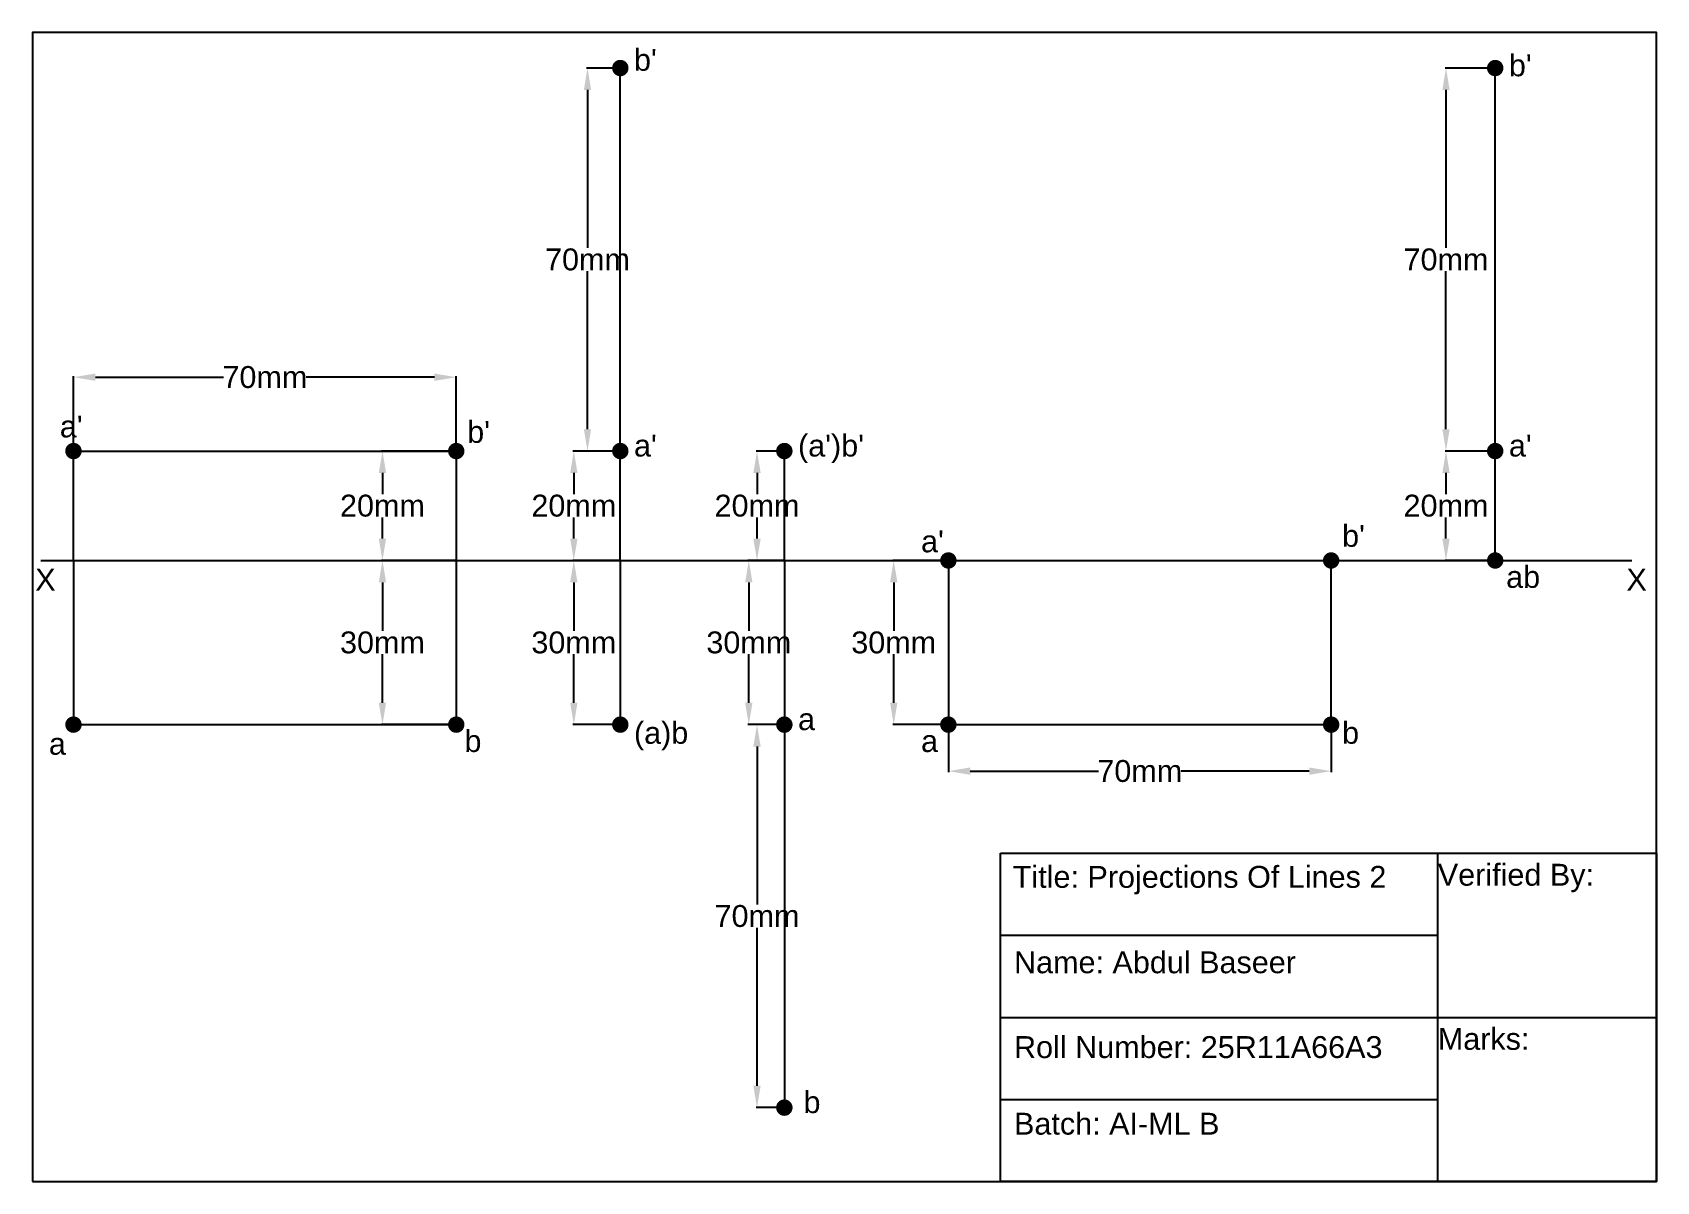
# Model space of a CAD drawing. Header units: millimetres. Extents: x 0 to 297, y 0 to 210.
import ezdxf

# ---------------------------------------------------------------- set-up
doc = ezdxf.new("R2010")
doc.units = ezdxf.units.MM
doc.header["$MEASUREMENT"] = 0
for name, color, linetype in [('Angle', 6, 'Continuous'), ('Point', 1, 'Continuous'), ('ProjLin', 2, 'Continuous'), ('RefLin', 3, 'Continuous')]:
    doc.layers.add(name, color=color, linetype=linetype)
doc.styles.get("Standard").update_dxf_attribs({"font": 'arial.ttf'})
doc.dimstyles.get("Standard").update_dxf_attribs({"dimtxt": 4, "dimasz": 4, "dimexe": 0.18, "dimexo": 0.0625, "dimgap": 0.09, "dimtad": 0, "dimtih": 1, "dimtoh": 1, "dimdec": 4, "dimzin": 0, "dimdsep": 46, "dimtxsty": 'Standard', "dimcen": 0.09, "dimadec": 0, "dimazin": 0, "dimtfac": 1, "dimtdec": 4, "dimtofl": 0, "dimtmove": 0, "dimatfit": 3, "dimfxl": 1, "dimtolj": 1, "dimtzin": 0, "dimarcsym": 0})

# ---------------------------------------------------------------- blocks, each defined once
blk = doc.blocks.new('*D26')
at = {"color": 0, "lineweight": -2, "transparency": 16777216}
for p, q in [((77.44, 113.5), (63.82, 113.5)), ((64, 109.5), (64, 100.63)), ((64, 87.5), (64, 96.37)), ((77.44, 83.5), (63.82, 83.5))]:
    blk.add_line(p, q, dxfattribs=at)
at = {"color": 0, "transparency": 16777216}
for points in [[(63.33, 109.5), (64.67, 109.5), (64, 113.5)], [(63.33, 87.5), (64.67, 87.5), (64, 83.5)]]:
    blk.add_solid(points, dxfattribs=at)
at = {"layer": 'Defpoints', "color": 0, "transparency": 16777216}
for p in [(77.5, 113.5), (64, 83.5), (77.5, 83.5)]:
    blk.add_point(p, dxfattribs=at)
at = {"color": 0, "transparency": 16777216, "insert": (64, 98.5), "char_height": 4, "attachment_point": 5}
blk.add_mtext('\\A1;30mm', dxfattribs=at)
blk = doc.blocks.new('*D27')
at = {"color": 0, "lineweight": -2, "transparency": 16777216}
for p, q in [((77.44, 133.5), (63.82, 133.5)), ((64, 129.5), (64, 125.63)), ((64, 117.5), (64, 121.37)), ((77.44, 113.5), (63.82, 113.5))]:
    blk.add_line(p, q, dxfattribs=at)
at = {"color": 0, "transparency": 16777216}
for points in [[(63.33, 129.5), (64.67, 129.5), (64, 133.5)], [(63.33, 117.5), (64.67, 117.5), (64, 113.5)]]:
    blk.add_solid(points, dxfattribs=at)
at = {"layer": 'Defpoints', "color": 0, "transparency": 16777216}
for p in [(77.5, 133.5), (64, 113.5), (77.5, 113.5)]:
    blk.add_point(p, dxfattribs=at)
at = {"color": 0, "transparency": 16777216, "insert": (64, 123.5), "char_height": 4, "attachment_point": 5}
blk.add_mtext('\\A1;20mm', dxfattribs=at)
blk = doc.blocks.new('*D28')
at = {"color": 0, "lineweight": -2, "transparency": 16777216}
for p, q in [((7.5, 133.56), (7.5, 147.18)), ((11.5, 147), (34.96, 147)), ((73.5, 147), (50.04, 147)), ((77.5, 133.56), (77.5, 147.18))]:
    blk.add_line(p, q, dxfattribs=at)
at = {"color": 0, "transparency": 16777216}
for points in [[(11.5, 147.67), (11.5, 146.33), (7.5, 147)], [(73.5, 147.67), (73.5, 146.33), (77.5, 147)]]:
    blk.add_solid(points, dxfattribs=at)
at = {"layer": 'Defpoints', "color": 0, "transparency": 16777216}
for p in [(77.5, 147), (7.5, 133.5), (77.5, 133.5)]:
    blk.add_point(p, dxfattribs=at)
at = {"color": 0, "transparency": 16777216, "insert": (42.5, 147), "char_height": 4, "attachment_point": 5}
blk.add_mtext('\\A1;70mm', dxfattribs=at)
blk = doc.blocks.new('*D29')
at = {"color": 0, "lineweight": -2, "transparency": 16777216}
for p, q in [((107.44, 133.5), (98.82, 133.5)), ((99, 129.5), (99, 125.63)), ((99, 117.5), (99, 121.37)), ((107.44, 113.5), (98.82, 113.5))]:
    blk.add_line(p, q, dxfattribs=at)
at = {"color": 0, "transparency": 16777216}
for points in [[(98.33, 129.5), (99.67, 129.5), (99, 133.5)], [(98.33, 117.5), (99.67, 117.5), (99, 113.5)]]:
    blk.add_solid(points, dxfattribs=at)
at = {"layer": 'Defpoints', "color": 0, "transparency": 16777216}
for p in [(99, 133.5), (107.5, 133.5), (107.5, 113.5)]:
    blk.add_point(p, dxfattribs=at)
at = {"color": 0, "transparency": 16777216, "insert": (99, 123.5), "char_height": 4, "attachment_point": 5}
blk.add_mtext('\\A1;20mm', dxfattribs=at)
blk = doc.blocks.new('*D30')
at = {"color": 0, "lineweight": -2, "transparency": 16777216}
for p, q in [((107.44, 113.5), (98.82, 113.5)), ((99, 109.5), (99, 100.63)), ((99, 87.5), (99, 96.37)), ((107.44, 83.5), (98.82, 83.5))]:
    blk.add_line(p, q, dxfattribs=at)
at = {"color": 0, "transparency": 16777216}
for points in [[(98.33, 109.5), (99.67, 109.5), (99, 113.5)], [(98.33, 87.5), (99.67, 87.5), (99, 83.5)]]:
    blk.add_solid(points, dxfattribs=at)
at = {"layer": 'Defpoints', "color": 0, "transparency": 16777216}
for p in [(107.5, 113.5), (99, 83.5), (107.5, 83.5)]:
    blk.add_point(p, dxfattribs=at)
at = {"color": 0, "transparency": 16777216, "insert": (99, 98.5), "char_height": 4, "attachment_point": 5}
blk.add_mtext('\\A1;30mm', dxfattribs=at)
blk = doc.blocks.new('*D31')
at = {"color": 0, "lineweight": -2, "transparency": 16777216}
for p, q in [((107.44, 203.5), (101.32, 203.5)), ((101.5, 199.5), (101.5, 170.63)), ((101.5, 137.5), (101.5, 166.37)), ((107.44, 133.5), (101.32, 133.5))]:
    blk.add_line(p, q, dxfattribs=at)
at = {"color": 0, "transparency": 16777216}
for points in [[(100.83, 199.5), (102.17, 199.5), (101.5, 203.5)], [(100.83, 137.5), (102.17, 137.5), (101.5, 133.5)]]:
    blk.add_solid(points, dxfattribs=at)
at = {"layer": 'Defpoints', "color": 0, "transparency": 16777216}
for p in [(101.5, 203.5), (107.5, 203.5), (107.5, 133.5)]:
    blk.add_point(p, dxfattribs=at)
at = {"color": 0, "transparency": 16777216, "insert": (101.5, 168.5), "char_height": 4, "attachment_point": 5}
blk.add_mtext('\\A1;70mm', dxfattribs=at)
blk = doc.blocks.new('*D32')
at = {"color": 0, "lineweight": -2, "transparency": 16777216}
for p, q in [((137.44, 133.5), (132.32, 133.5)), ((132.5, 129.5), (132.5, 125.63)), ((132.5, 117.5), (132.5, 121.37)), ((137.44, 113.5), (132.32, 113.5))]:
    blk.add_line(p, q, dxfattribs=at)
at = {"color": 0, "transparency": 16777216}
for points in [[(131.83, 129.5), (133.17, 129.5), (132.5, 133.5)], [(131.83, 117.5), (133.17, 117.5), (132.5, 113.5)]]:
    blk.add_solid(points, dxfattribs=at)
at = {"layer": 'Defpoints', "color": 0, "transparency": 16777216}
for p in [(132.5, 133.5), (137.5, 133.5), (137.5, 113.5)]:
    blk.add_point(p, dxfattribs=at)
at = {"color": 0, "transparency": 16777216, "insert": (132.5, 123.5), "char_height": 4, "attachment_point": 5}
blk.add_mtext('\\A1;20mm', dxfattribs=at)
blk = doc.blocks.new('*D33')
at = {"color": 0, "lineweight": -2, "transparency": 16777216}
for p, q in [((137.44, 113.5), (130.82, 113.5)), ((131, 109.5), (131, 100.63)), ((131, 87.5), (131, 96.37)), ((137.44, 83.5), (130.82, 83.5))]:
    blk.add_line(p, q, dxfattribs=at)
at = {"color": 0, "transparency": 16777216}
for points in [[(130.33, 109.5), (131.67, 109.5), (131, 113.5)], [(130.33, 87.5), (131.67, 87.5), (131, 83.5)]]:
    blk.add_solid(points, dxfattribs=at)
at = {"layer": 'Defpoints', "color": 0, "transparency": 16777216}
for p in [(137.5, 113.5), (131, 83.5), (137.5, 83.5)]:
    blk.add_point(p, dxfattribs=at)
at = {"color": 0, "transparency": 16777216, "insert": (131, 98.5), "char_height": 4, "attachment_point": 5}
blk.add_mtext('\\A1;30mm', dxfattribs=at)
blk = doc.blocks.new('*D34')
at = {"color": 0, "lineweight": -2, "transparency": 16777216}
for p, q in [((137.44, 83.5), (132.32, 83.5)), ((132.5, 79.5), (132.5, 50.63)), ((132.5, 17.5), (132.5, 46.37)), ((137.44, 13.5), (132.32, 13.5))]:
    blk.add_line(p, q, dxfattribs=at)
at = {"color": 0, "transparency": 16777216}
for points in [[(131.83, 79.5), (133.17, 79.5), (132.5, 83.5)], [(131.83, 17.5), (133.17, 17.5), (132.5, 13.5)]]:
    blk.add_solid(points, dxfattribs=at)
at = {"layer": 'Defpoints', "color": 0, "transparency": 16777216}
for p in [(137.5, 83.5), (132.5, 13.5), (137.5, 13.5)]:
    blk.add_point(p, dxfattribs=at)
at = {"color": 0, "transparency": 16777216, "insert": (132.5, 48.5), "char_height": 4, "attachment_point": 5}
blk.add_mtext('\\A1;70mm', dxfattribs=at)
blk = doc.blocks.new('*D35')
at = {"color": 0, "lineweight": -2, "transparency": 16777216}
for p, q in [((167.44, 113.5), (157.32, 113.5)), ((157.5, 109.5), (157.5, 100.63)), ((157.5, 87.5), (157.5, 96.37)), ((167.44, 83.5), (157.32, 83.5))]:
    blk.add_line(p, q, dxfattribs=at)
at = {"color": 0, "transparency": 16777216}
for points in [[(156.83, 109.5), (158.17, 109.5), (157.5, 113.5)], [(156.83, 87.5), (158.17, 87.5), (157.5, 83.5)]]:
    blk.add_solid(points, dxfattribs=at)
at = {"layer": 'Defpoints', "color": 0, "transparency": 16777216}
for p in [(167.5, 113.5), (157.5, 83.5), (167.5, 83.5)]:
    blk.add_point(p, dxfattribs=at)
at = {"color": 0, "transparency": 16777216, "insert": (157.5, 98.5), "char_height": 4, "attachment_point": 5}
blk.add_mtext('\\A1;30mm', dxfattribs=at)
blk = doc.blocks.new('*D36')
at = {"color": 0, "lineweight": -2, "transparency": 16777216}
for p, q in [((167.5, 83.44), (167.5, 74.82)), ((237.5, 83.44), (237.5, 74.82)), ((171.5, 75), (194.96, 75)), ((233.5, 75), (210.04, 75))]:
    blk.add_line(p, q, dxfattribs=at)
at = {"color": 0, "transparency": 16777216}
for points in [[(171.5, 75.67), (171.5, 74.33), (167.5, 75)], [(233.5, 75.67), (233.5, 74.33), (237.5, 75)]]:
    blk.add_solid(points, dxfattribs=at)
at = {"layer": 'Defpoints', "color": 0, "transparency": 16777216}
for p in [(167.5, 83.5), (237.5, 83.5), (237.5, 75)]:
    blk.add_point(p, dxfattribs=at)
at = {"color": 0, "transparency": 16777216, "insert": (202.5, 75), "char_height": 4, "attachment_point": 5}
blk.add_mtext('\\A1;70mm', dxfattribs=at)
blk = doc.blocks.new('*D37')
at = {"color": 0, "lineweight": -2, "transparency": 16777216}
for p, q in [((267.44, 203.5), (258.32, 203.5)), ((258.5, 199.5), (258.5, 170.63)), ((258.5, 137.5), (258.5, 166.37)), ((267.44, 133.5), (258.32, 133.5))]:
    blk.add_line(p, q, dxfattribs=at)
at = {"color": 0, "transparency": 16777216}
for points in [[(257.83, 199.5), (259.17, 199.5), (258.5, 203.5)], [(257.83, 137.5), (259.17, 137.5), (258.5, 133.5)]]:
    blk.add_solid(points, dxfattribs=at)
at = {"layer": 'Defpoints', "color": 0, "transparency": 16777216}
for p in [(258.5, 203.5), (267.5, 203.5), (267.5, 133.5)]:
    blk.add_point(p, dxfattribs=at)
at = {"color": 0, "transparency": 16777216, "insert": (258.5, 168.5), "char_height": 4, "attachment_point": 5}
blk.add_mtext('\\A1;70mm', dxfattribs=at)
blk = doc.blocks.new('*D38')
at = {"color": 0, "lineweight": -2, "transparency": 16777216}
for p, q in [((267.44, 133.5), (258.32, 133.5)), ((258.5, 129.5), (258.5, 125.63)), ((258.5, 117.5), (258.5, 121.37)), ((267.44, 113.5), (258.32, 113.5))]:
    blk.add_line(p, q, dxfattribs=at)
at = {"color": 0, "transparency": 16777216}
for points in [[(257.83, 129.5), (259.17, 129.5), (258.5, 133.5)], [(257.83, 117.5), (259.17, 117.5), (258.5, 113.5)]]:
    blk.add_solid(points, dxfattribs=at)
at = {"layer": 'Defpoints', "color": 0, "transparency": 16777216}
for p in [(258.5, 133.5), (267.5, 133.5), (267.5, 113.5)]:
    blk.add_point(p, dxfattribs=at)
at = {"color": 0, "transparency": 16777216, "insert": (258.5, 123.5), "char_height": 4, "attachment_point": 5}
blk.add_mtext('\\A1;20mm', dxfattribs=at)

msp = doc.modelspace()

# ---------------------------------------------------------------- linework, layer by layer
for p, q in [((177, 0), (177, 60)), ((177, 60), (297, 60)), ((257, 0), (257, 60)), ((297, 60), (297, 0)), ((177, 45), (257, 45)), ((177, 30), (297, 30)), ((177, 15), (257, 15)), ((297, 0), (177, 0))]:
    msp.add_line(p, q)
msp.add_lwpolyline([(0, 0), (297, 0), (297, 210), (0, 210)], close=True)
at = {"layer": 'Angle', "const_width": 1.5}
for points in [[(106.75, 203.5, 1), (108.25, 203.5, 1)], [(266.75, 203.5, 1), (268.25, 203.5, 1)], [(6.75, 133.5, 1), (8.25, 133.5, 1)], [(76.75, 133.5, 1), (78.25, 133.5, 1)], [(106.75, 133.5, 1), (108.25, 133.5, 1)], [(136.75, 133.5, 1), (138.25, 133.5, 1)], [(266.75, 133.5, 1), (268.25, 133.5, 1)], [(166.75, 113.5, 1), (168.25, 113.5, 1)], [(236.75, 113.5, 1), (238.25, 113.5, 1)], [(266.75, 113.5, 1), (268.25, 113.5, 1)], [(6.75, 83.5, 1), (8.25, 83.5, 1)], [(76.75, 83.5, 1), (78.25, 83.5, 1)], [(106.75, 83.5, 1), (108.25, 83.5, 1)], [(136.75, 83.5, 1), (138.25, 83.5, 1)], [(166.75, 83.5, 1), (168.25, 83.5, 1)], [(236.75, 83.5, 1), (238.25, 83.5, 1)], [(136.75, 13.5, 1), (138.25, 13.5, 1)]]:
    msp.add_lwpolyline(points, format="xyb", close=True, dxfattribs=at)
at = {"layer": 'Point'}
for p, q in [((107.5, 133.5), (107.5, 203.5)), ((267.5, 133.5), (267.5, 203.5)), ((7.5, 133.5), (77.5, 133.5)), ((7.5, 83.5), (77.5, 83.5)), ((137.5, 83.5), (137.5, 13.5)), ((167.5, 83.5), (237.5, 83.5))]:
    msp.add_line(p, q, dxfattribs=at)
at = {"layer": 'ProjLin'}
for p, q in [((7.5, 113.5), (7.5, 133.5)), ((77.5, 133.5), (77.5, 113.5)), ((107.5, 113.5), (107.5, 133.5)), ((137.5, 113.5), (137.5, 133.5)), ((267.5, 113.5), (267.5, 133.5)), ((7.5, 113.5), (7.5, 83.5)), ((77.5, 113.5), (77.5, 83.5)), ((107.5, 113.5), (107.5, 83.5)), ((137.5, 113.5), (137.5, 83.5)), ((167.5, 113.5), (167.5, 83.5)), ((237.5, 83.5), (237.5, 113.5))]:
    msp.add_line(p, q, dxfattribs=at)
at = {"layer": 'RefLin'}
msp.add_line((1.5, 113.5), (292.5, 113.5), dxfattribs=at)

# ---------------------------------------------------------------- texts
for s, p in [("b'", (110, 203)), ("b'", (270, 202)), ("a'", (5, 136)), ("b'", (79.5, 135)), ("(a')b'", (140, 132.5)), ("a'", (110, 132.5)), ("a'", (270, 132.5)), ("a'", (162.5, 115)), ("b'", (239.5, 116)), ('X', (0.5, 108)), ('ab', (269.5, 108.5)), ('X', (291.5, 108)), ('(a)b', (110, 80)), ('a', (140, 82.5)), ('b', (239.5, 80)), ('a', (3, 78)), ('b', (79, 78.5)), ('a', (162.5, 78.5)), ('Title: Projections Of Lines 2', (179.2727, 53.67697)), ('Verified By:', (257, 54.06548)), ('Name: Abdul Baseer', (179.5, 38.06548)), ('Roll Number: 25R11A66A3', (179.5, 22.56548)), ('Marks:', (257, 24.06548)), ('b', (141, 12.5)), ('Batch: AI-ML B', (179.5, 8.56548))]:
    msp.add_text(s, height=4).set_placement(p)

# ---------------------------------------------------------------- dimensions: what is measured, and where the dimension line sits
for base, p1, p2, text, picture, middle in [((101.5, 203.5), (107.5, 133.5), (107.5, 203.5), '70mm', '*D31', (101.5, 168.5)), ((258.5, 203.5), (267.5, 133.5), (267.5, 203.5), '70mm', '*D37', (258.5, 168.5)), ((64, 113.5), (77.5, 133.5), (77.5, 113.5), '20mm', '*D27', (64, 123.5)), ((99, 133.5), (107.5, 113.5), (107.5, 133.5), '20mm', '*D29', (99, 123.5)), ((132.5, 133.5), (137.5, 113.5), (137.5, 133.5), '20mm', '*D32', (132.5, 123.5)), ((258.5, 133.5), (267.5, 113.5), (267.5, 133.5), '20mm', '*D38', (258.5, 123.5)), ((64, 83.5), (77.5, 113.5), (77.5, 83.5), '30mm', '*D26', (64, 98.5)), ((131, 83.5), (137.5, 113.5), (137.5, 83.5), '30mm', '*D33', (131, 98.5)), ((157.5, 83.5), (167.5, 113.5), (167.5, 83.5), '30mm', '*D35', (157.5, 98.5)), ((132.5, 13.5), (137.5, 83.5), (137.5, 13.5), '70mm', '*D34', (132.5, 48.5))]:
    dim = msp.add_linear_dim(base=base, p1=p1, p2=p2, angle=90, text=text, dimstyle='Standard')
    dim.commit()
    dim.dimension.update_dxf_attribs({"geometry": picture, "text_midpoint": middle})
for base, p1, p2, picture, middle in [((77.5, 147), (7.5, 133.5), (77.5, 133.5), '*D28', (42.5, 147)), ((237.5, 75), (167.5, 83.5), (237.5, 83.5), '*D36', (202.5, 75))]:
    dim = msp.add_linear_dim(base=base, p1=p1, p2=p2, text='70mm', dimstyle='Standard')
    dim.commit()
    dim.dimension.update_dxf_attribs({"geometry": picture, "text_midpoint": middle})
dim = msp.add_aligned_dim(p1=(107.5, 113.5), p2=(107.5, 83.5), distance=-8.5, text='30mm', dimstyle='Standard')
dim.commit()
dim.dimension.update_dxf_attribs({"geometry": '*D30', "text_midpoint": (99, 98.5)})

doc.saveas('drawing.dxf')
